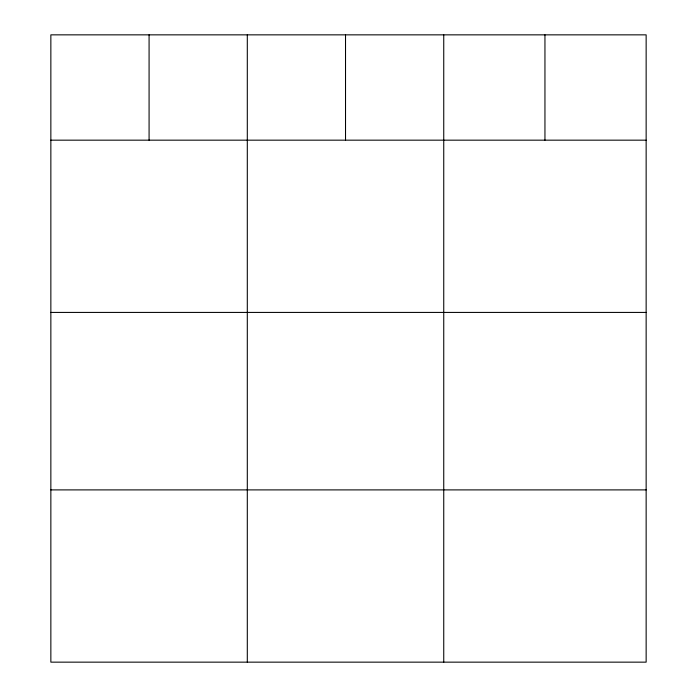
<?xml version="1.0" encoding="UTF-8"?>
<svg xmlns="http://www.w3.org/2000/svg" width="697" height="697" viewBox="0 0 697 697"><rect width="100%" height="100%" fill="white"/><g stroke="black" fill="none" stroke-linecap="round" stroke-linejoin="round"><path stroke-width="1.05" d="M646.145 140.167L646.145 662.15L50.855 662.15L50.855 34.85L646.145 34.85L646.145 140.167L50.855 140.167M50.855 312.422L646.145 312.422M50.855 489.895L646.145 489.895M544.949 34.85L544.949 140.167M443.745 34.85L443.745 662.15M345.52 34.85L345.52 140.167M247.304 34.85L247.304 662.15M149.08 34.85L149.08 140.167"/></g></svg>
